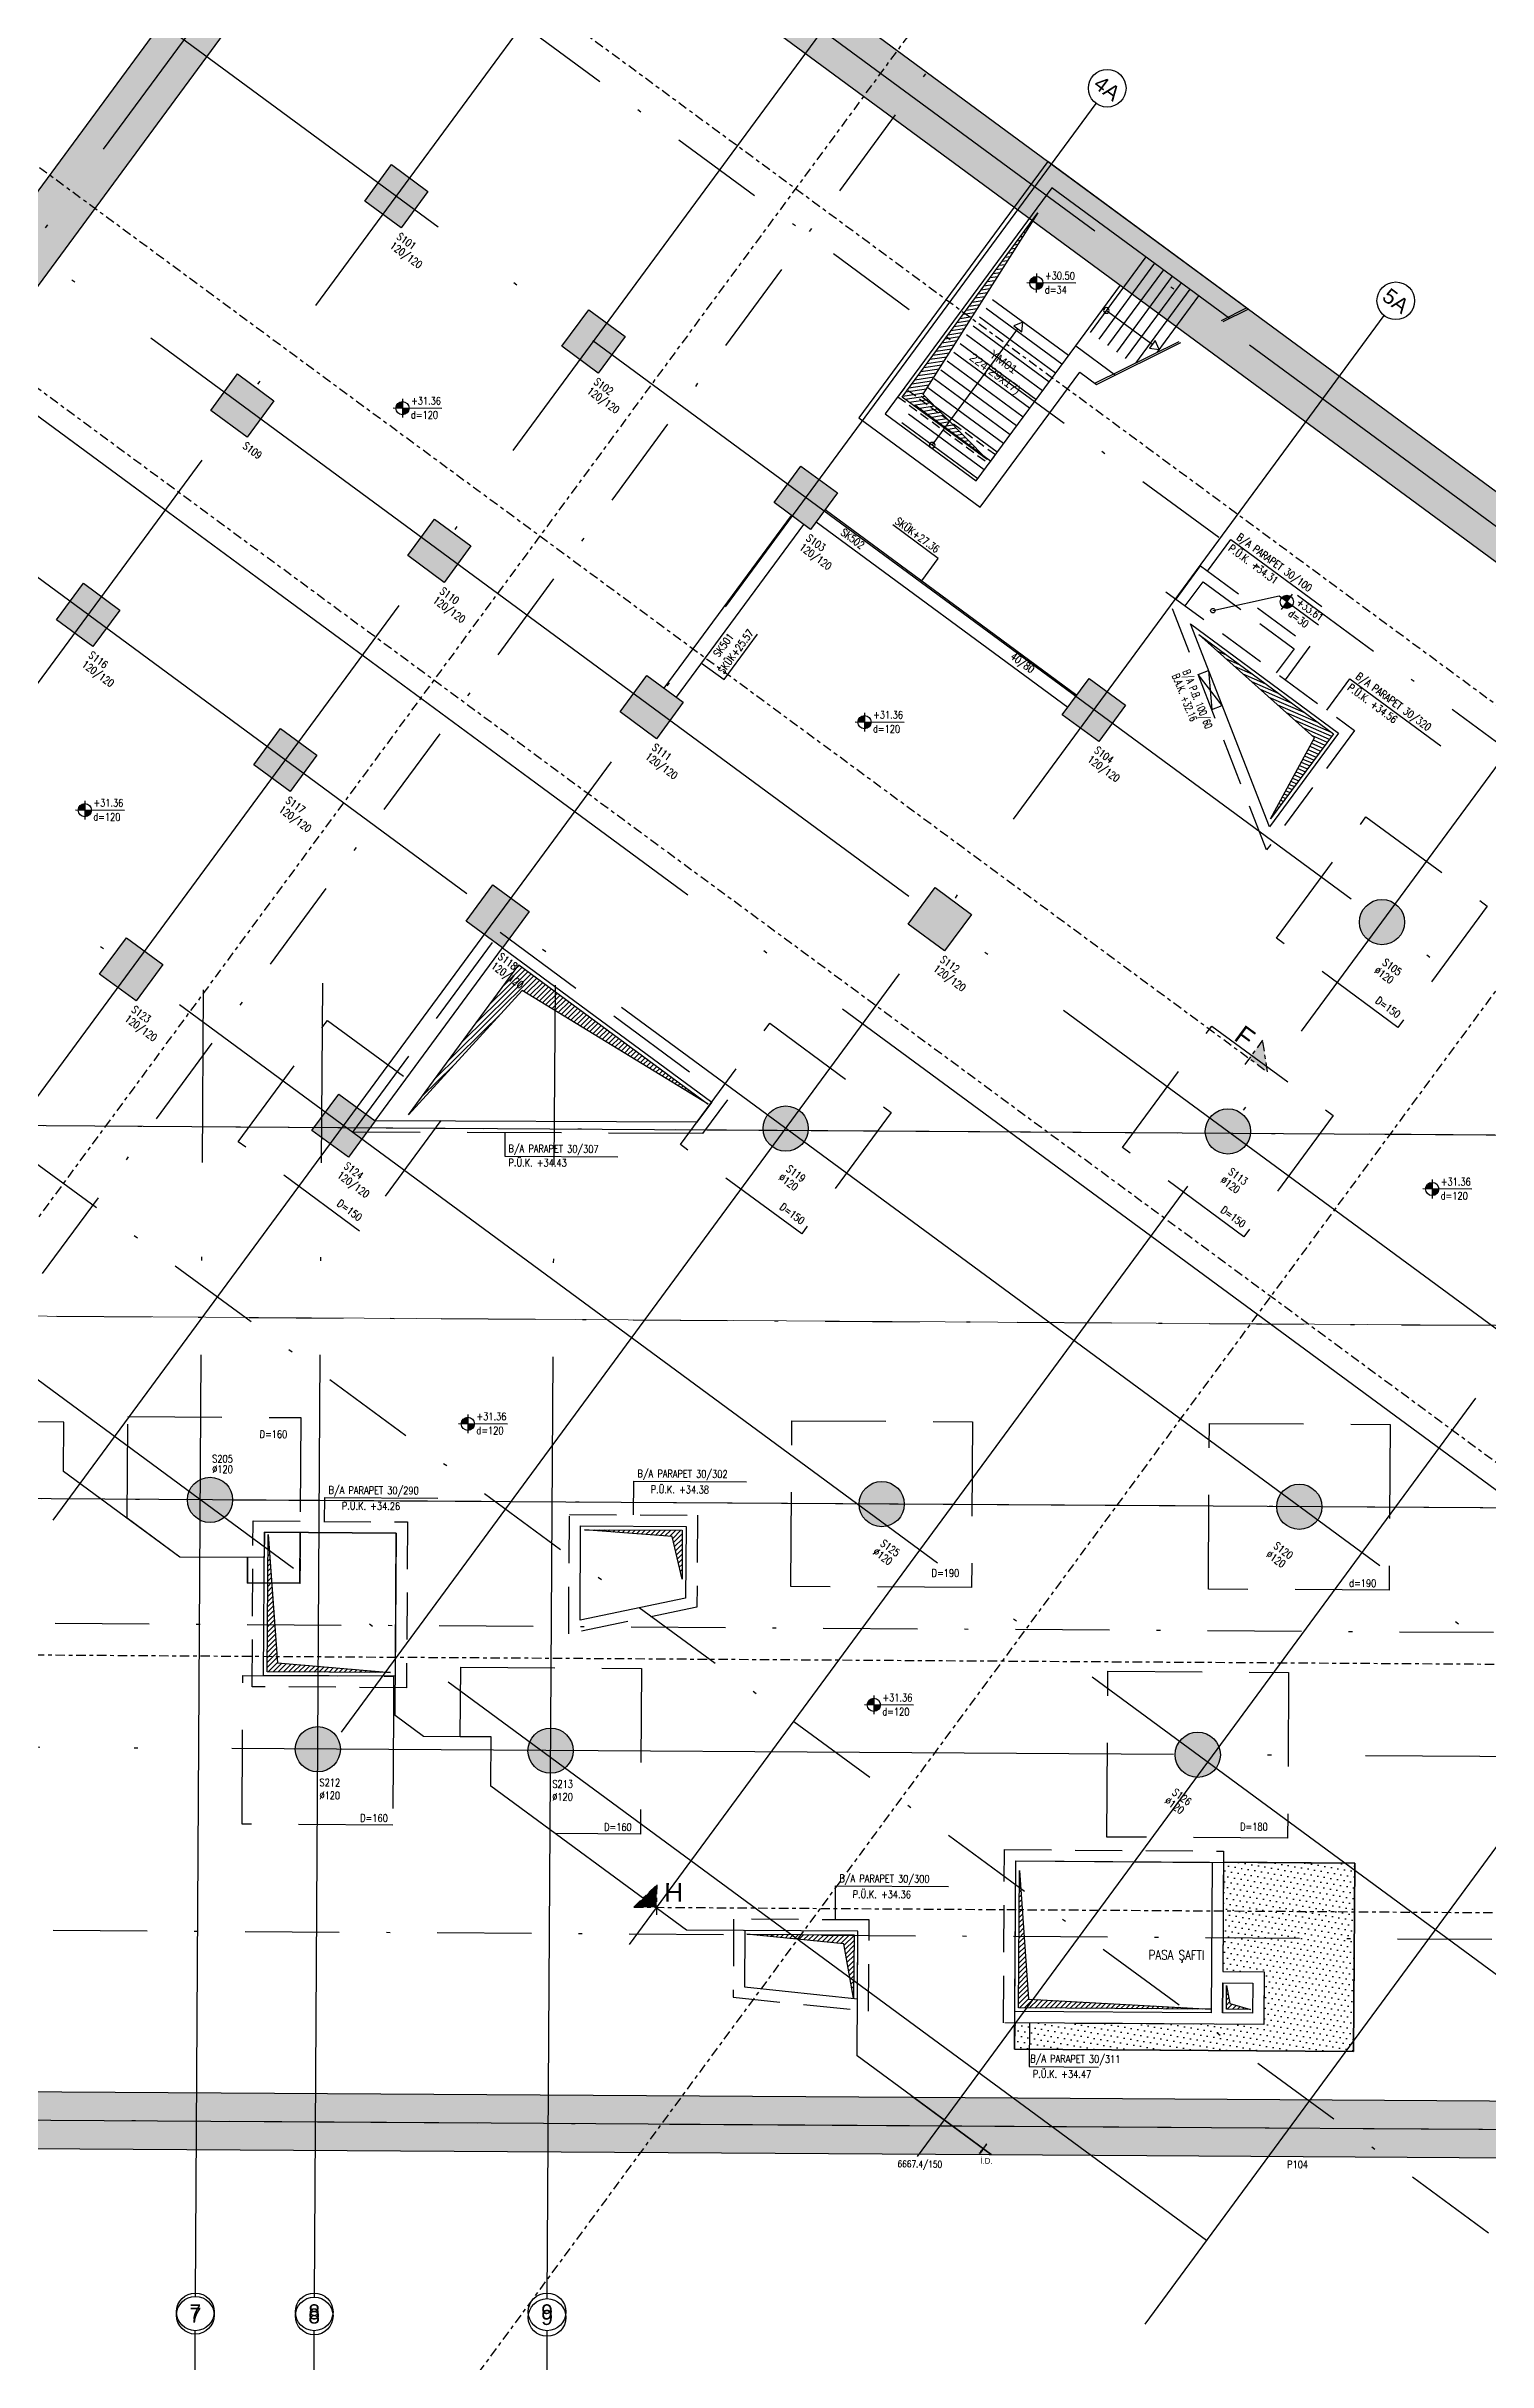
# Model space of a CAD drawing. Header units: millimetres. Extents: x 400392 to 401186, y 4543812 to 4544115.
# Drawn here: x 400706.7 to 400745, y 4544002.4 to 4544063.9 of the extents above; entities that cross this region are included whole.
import ezdxf
from ezdxf.enums import TextEntityAlignment as Align

# ---------------------------------------------------------------- set-up
doc = ezdxf.new("R2010")
doc.units = ezdxf.units.MM
for name, pattern in [('ACAD_ISO05W100', [33, 24, -3, 0, -3, 0, -3]), ('AKS', [3, 2.5, -0.25, 0, -0.25]), ('CENTER', [2, 1.25, -0.25, 0.25, -0.25]), ('CONTINU', [0]), ('DASHDOT2', [0.5, 0.25, -0.125, 0, -0.125]), ('HIDDEN', [0.375, 0.25, -0.125])]:
    doc.linetypes.add(name, pattern=pattern)
doc.layers.add('A-DETL', color=90, linetype='Continuous', lineweight=15)
for name, color, linetype in [('aks prota', 2, 'AKS'), ('boşluk prota', 2, 'Continuous'), ('boşluk taraması prota', 252, 'Continuous'), ('caks prota', 4, 'Continuous'), ('iderzi_PROTA', 3, 'Continuous'), ('kesit tarama prota', 252, 'Continuous'), ('kiris prota', 6, 'Continuous'), ('kiriş boyutu prota', 6, 'Continuous'), ('kiriş prota', 6, 'Continuous'), ('kolon prota', 1, 'Continuous'), ('kolon tarama prota', 252, 'Continuous'), ('lkolon prota', 4, 'Continuous'), ('lperde prota', 4, 'Continuous'), ('merdiven prota', 2, 'Continuous'), ('metraj prota', 2, 'Continuous'), ('not prota', 2, 'Continuous'), ('not yazısı prota', 6, 'Continuous'), ('perde prota', 1, 'Continuous'), ('PRT-AL-TUNEL_EKSENI', 14, 'DASHDOT2'), ('PRT-MI-ad_dim', 8, 'Continuous'), ('prt-s-taxis', 7, 'Continuous'), ('skesit prota', 7, 'Continuous'), ('st-s_kolon tarama', 252, 'Continuous'), ('st-s_level (kot)', 6, 'Continuous'), ('st-s_levelmark (kot işareti)', 4, 'Continuous'), ('st_s_su tutucu', 2, 'Continuous'), ('st_s_ölçü', 4, 'Continuous'), ('taks prota', 7, 'Continuous'), ('temel prota', 6, 'Continuous'), ('tkesit prota', 7, 'Continuous'), ('tkolon prota', 6, 'Continuous'), ('tnot prota', 4, 'Continuous'), ('tperde prota', 6, 'Continuous'), ('ölçü prota', 4, 'Continuous')]:
    doc.layers.add(name, color=color, linetype=linetype)
doc.styles.add('AKS', font='romanstw.shx', dxfattribs={"height": 25})
doc.styles.add('Arial', font='Arial.ttf')
doc.styles.add('OLCU', font='romanstw.shx')
doc.styles.add('PRT-MI-a_Arial', font='Arial.ttf', dxfattribs={"height": 30})
doc.styles.add('TAKS', font='Arial Unicode.ttf')
doc.styles.add('text25_PROTA', font='Arial.ttf', dxfattribs={"height": 25})
doc.styles.add('TKIRIS', font='romanstw.shx')
doc.styles.add('tkolon', font='romanstw.shx')
doc.styles.add('TNOT', font='romanstw.shx', dxfattribs={"width": 0.8, "height": 250})

# ---------------------------------------------------------------- blocks, each defined once
blk = doc.blocks.new('B-B Kesiti')
at = {"layer": 'aks prota', "ltscale": 10}
for p, q in [((400710.671, 4543955.395), (400710.671, 4544003.223)), ((400713.831, 4543955.395), (400713.831, 4544003.223)), ((400720.01, 4543955.395), (400720.01, 4544003.223))]:
    blk.add_line(p, q, dxfattribs=at)
at = {"layer": 'caks prota', "ltscale": 0.05}
for centre in [(400710.672, 4544003.723), (400713.828, 4544003.723), (400720.01, 4544003.723)]:
    blk.add_circle(centre, 0.5, dxfattribs=at)
at = {"layer": 'taks prota', "style": 'TAKS'}
for s, p in [('7', (400710.672, 4544003.723)), ('8', (400713.828, 4544003.723)), ('9', (400720.01, 4544003.723))]:
    blk.add_text(s, height=0.4, dxfattribs=at).set_placement(p, align=Align.MIDDLE_CENTER)
blk = doc.blocks.new('Stair_Anotation')
at = {"color": 0, "style": 'PRT-MI-a_Arial'}
blk.add_attdef('M.ADI', text='', height=0.2, dxfattribs=at).set_placement((0, 0), align=Align.BOTTOM_CENTER)
blk.add_attdef('BAS.SAYI-(EN-RIHT)', text='', height=0.2, dxfattribs=at).set_placement((0, -0.08), align=Align.TOP_CENTER)
blk = doc.blocks.new('PLAN_KOT')
at = {"layer": 'st-s_levelmark (kot işareti)'}
h = blk.add_hatch(color=256, dxfattribs=at)
h.paths.add_polyline_path([(0, 17.5, 0.414214), (-17.5, 0), (0, 0)])
h.paths.add_polyline_path([(17.5, 0), (0, 0), (0, -17.5, 0.414214)])
for p, q in [((105, 0), (-25, 0)), ((0, 25), (0, -25))]:
    blk.add_line(p, q, dxfattribs=at)
blk.add_circle((0, 0), 17.5, dxfattribs=at)
at = {"layer": 'st-s_level (kot)', "color": 6, "style": 'OLCU', "width": 0.8}
for tag, p in [('KOT', (22.7, 9.8)), ('DÖŞEME_KALINLIĞI', (22.7, -27.6))]:
    blk.add_attdef(tag, p, '', height=20, dxfattribs=at)
blk = doc.blocks.new('D')
at = {"layer": 'st_s_su tutucu', "linetype": 'CONTINU', "ltscale": 0.2}
for p, q in [((-39988, 52508), (-39993, 52508)), ((-39993, 52508), (-39993, 52507)), ((-39993, 52507), (-39991, 52506)), ((-39991, 52499), (-39992, 52499)), ((-39992, 52499), (-39992, 52498)), ((-39992, 52498), (-39991, 52498)), ((-39991, 52506), (-39991, 52499)), ((-39991, 52498), (-39991, 52489)), ((-39990, 52506), (-39988, 52507)), ((-39990, 52499), (-39990, 52506)), ((-39989, 52499), (-39990, 52499)), ((-39990, 52489), (-39990, 52498)), ((-39990, 52498), (-39989, 52498)), ((-39989, 52498), (-39989, 52499)), ((-39988, 52507), (-39988, 52508)), ((-39993, 52449), (-39991, 52450)), ((-39993, 52448), (-39993, 52449)), ((-39988, 52448), (-39993, 52448)), ((-39991, 52489), (-39992, 52489)), ((-39992, 52489), (-39992, 52488)), ((-39992, 52488), (-39991, 52488)), ((-39991, 52479), (-39992, 52479)), ((-39992, 52479), (-39992, 52478)), ((-39992, 52478), (-39991, 52478)), ((-39992, 52468), (-39992, 52469)), ((-39992, 52469), (-39991, 52469)), ((-39991, 52468), (-39992, 52468)), ((-39992, 52458), (-39992, 52459)), ((-39992, 52459), (-39991, 52459)), ((-39991, 52458), (-39992, 52458)), ((-39991, 52488), (-39991, 52479)), ((-39991, 52469), (-39991, 52478)), ((-39991, 52459), (-39991, 52468)), ((-39991, 52450), (-39991, 52458)), ((-39989, 52489), (-39990, 52489)), ((-39990, 52479), (-39990, 52488)), ((-39990, 52488), (-39989, 52488)), ((-39989, 52479), (-39990, 52479)), ((-39990, 52478), (-39989, 52478)), ((-39990, 52478), (-39990, 52469)), ((-39990, 52469), (-39989, 52469)), ((-39989, 52468), (-39990, 52468)), ((-39990, 52468), (-39990, 52459)), ((-39990, 52459), (-39989, 52459)), ((-39989, 52458), (-39990, 52458)), ((-39990, 52458), (-39990, 52450)), ((-39990, 52450), (-39988, 52449)), ((-39989, 52488), (-39989, 52489)), ((-39989, 52478), (-39989, 52479)), ((-39989, 52469), (-39989, 52468)), ((-39989, 52459), (-39989, 52458)), ((-39988, 52449), (-39988, 52448))]:
    blk.add_line(p, q, dxfattribs=at)
blk = doc.blocks.new('*U84')
at = {"layer": 'metraj prota', "color": 4}
blk.add_lwpolyline([(-406, 0), (-383.5, 13), (-383.5, -13)], close=True, dxfattribs=at)
blk.add_lwpolyline([(0, 0), (-383.5, 0)], dxfattribs=at)
blk.add_circle((0, 0), 7.5, dxfattribs=at)
blk = doc.blocks.new('*U85')
at = {"layer": 'metraj prota', "color": 4}
blk.add_lwpolyline([(-174, 0), (-151.5, 13), (-151.5, -13)], close=True, dxfattribs=at)
blk.add_lwpolyline([(0, 0), (-151.5, 0)], dxfattribs=at)
blk.add_circle((0, 0), 7.5, dxfattribs=at)

msp = doc.modelspace()

# ---------------------------------------------------------------- hatches: boundary and pattern name
at = {"layer": 'boşluk taraması prota', "ltscale": 2}
h = msp.add_hatch(dxfattribs=at)
h.set_pattern_fill('ANSI31', color=256, scale=0.03, angle=-0.3628818, style=0)
h.set_pattern_definition([(8.6371, (400707.03314, 4544066.49315), (-0.01430425, 0.0941698), [])])
h.paths.add_polyline_path([(400731.69498, 4544052.89335), (400729.43907, 4544054.55429), (400733.03818, 4544059.44262), (400729.99317, 4544054.63083)])
h = msp.add_hatch(dxfattribs=at)
h.set_pattern_fill('ANSI31', color=256, scale=0.03, angle=-0.3628818, style=0)
h.set_pattern_definition([(156.327, (400739.19756, 4544043.14816), (-0.0382443, -0.087235), [])])
h.paths.add_polyline_path([(400737.3144, 4544048.24644), (400740.38424, 4544045.512), (400739.22468, 4544043.35366), (400740.88921, 4544045.61444)])
h = msp.add_hatch(dxfattribs=at)
h.set_pattern_fill('ANSI31', color=256, scale=0.03, angle=-0.3628818, style=0)
h.set_pattern_definition([(44.637118, (400055.24379, 4543607.07705), (-0.066924001, 0.067777139), [])])
h.paths.add_polyline_path([(400719.34945, 4544038.79754), (400716.37356, 4544035.55469), (400719.2646, 4544039.48132), (400724.28979, 4544035.78023)])
h = msp.add_hatch(dxfattribs=at)
h.set_pattern_fill('ANSI31', color=256, scale=0.03, angle=179.6371182, style=0)
h.set_pattern_definition([(224.637118, (402998.5918, 4544424.1464), (0.0669240007, -0.0677771394), [])])
h.paths.add_polyline_path([(400723.59419, 4544023.17158), (400723.33527, 4544024.30686), (400721.00243, 4544024.48146), (400723.60242, 4544024.47156)])
h = msp.add_hatch(dxfattribs=at)
h.set_pattern_fill('ANSI31', color=256, scale=0.03, angle=-0.3628818, style=0)
h.set_pattern_definition([(44.637118, (400007.76649, 4543613.88392), (-0.066924001, 0.067777139), [])])
h.paths.add_polyline_path([(400712.60476, 4544024.3633), (400712.84925, 4544020.95179), (400715.8523, 4544020.69541), (400712.58166, 4544020.71612)])
h = msp.add_hatch(dxfattribs=at)
h.set_pattern_fill('ANSI31', color=256, scale=0.03, angle=-0.3628818, style=0)
h.set_pattern_definition([(44.637118, (400027.71599, 4543604.95944), (-0.066924001, 0.067777139), [])])
h.paths.add_polyline_path([(400732.55425, 4544015.43882), (400732.79875, 4544012.02731), (400737.64878, 4544011.75923), (400732.53116, 4544011.79165)])
h = msp.add_hatch(dxfattribs=at)
h.set_pattern_fill('ANSI31', color=256, scale=0.03, angle=-0.3628818, style=0)
h.set_pattern_definition([(44.637118, (400022.55663, 4543606.12773), (-0.066924001, 0.067777139), [])])
h.paths.add_polyline_path([(400728.15178, 4544012.04674), (400727.89484, 4544013.49293), (400725.32759, 4544013.7451), (400728.16243, 4544013.7286)])
h = msp.add_hatch(dxfattribs=at)
h.set_pattern_fill('ANSI31', color=256, scale=0.03, angle=-0.3628818, style=0)
h.set_pattern_definition([(44.637118, (400033.23361, 4543604.9245), (-0.066924001, 0.067777139), [])])
h.paths.add_polyline_path([(400738.05276, 4544012.38578), (400738.14437, 4544011.90555), (400738.68676, 4544011.75266), (400738.04877, 4544011.7567)])
at = {"layer": 'kesit tarama prota'}
h = msp.add_hatch(color=256, dxfattribs=at)
h.dxf.hatch_style = 1
h.paths.add_polyline_path([(400739.01182, 4544037.48226), (400739.13925, 4544036.64335), (400738.65608, 4544036.99909)])
h = msp.add_hatch(color=256, dxfattribs=at)
h.dxf.hatch_style = 1
h.paths.add_polyline_path([(400722.92207, 4544015.06189), (400722.31828, 4544014.4657), (400722.91827, 4544014.4619)])
at = {"layer": 'kolon tarama prota'}
h = msp.add_hatch(color=256, dxfattribs=at)
h.dxf.hatch_style = 1
h.paths.add_polyline_path([(400716.28991, 4544073.3376), (400705.79563, 4544059.08418), (400705.47352, 4544059.32134), (400704.9992, 4544058.67712), (400705.32131, 4544058.43996), (400701.9418, 4544053.84987), (400701.61969, 4544054.08703), (400701.14537, 4544053.44281), (400701.46748, 4544053.20565), (400690.97319, 4544038.95223), (400692.18111, 4544038.06288), (400716.60848, 4544071.24034), (400767.08916, 4544034.07322), (400769.64107, 4544034.05706)])
h = msp.add_hatch(color=256, dxfattribs=at)
h.dxf.hatch_style = 1
h.paths.add_polyline_path([(400715.88152, 4544060.72349), (400716.84785, 4544060.01201), (400716.13637, 4544059.04568), (400715.17004, 4544059.75716)])
h = msp.add_hatch(color=256, dxfattribs=at)
h.dxf.hatch_style = 1
h.paths.add_polyline_path([(400721.11582, 4544056.86966), (400722.08216, 4544056.15818), (400721.37068, 4544055.19185), (400720.40435, 4544055.90332)])
h = msp.add_hatch(color=256, dxfattribs=at)
h.dxf.hatch_style = 1
h.paths.add_polyline_path([(400711.79052, 4544055.16707), (400712.75686, 4544054.4556), (400712.04538, 4544053.48926), (400711.07905, 4544054.20074)])
h = msp.add_hatch(color=256, dxfattribs=at)
h.dxf.hatch_style = 1
h.paths.add_polyline_path([(400726.75277, 4544052.71938), (400727.7191, 4544052.0079), (400727.00763, 4544051.04157), (400726.04129, 4544051.75304)])
h = msp.add_hatch(color=256, dxfattribs=at)
h.dxf.hatch_style = 1
h.paths.add_polyline_path([(400717.02483, 4544051.31324), (400717.99116, 4544050.60176), (400717.27969, 4544049.63543), (400716.31335, 4544050.34691)])
h = msp.add_hatch(color=256, dxfattribs=at)
h.dxf.hatch_style = 1
h.paths.add_polyline_path([(400707.69953, 4544049.61065), (400708.66587, 4544048.89918), (400707.95439, 4544047.93284), (400706.98806, 4544048.64432)])
h = msp.add_hatch(color=256, dxfattribs=at)
h.dxf.hatch_style = 1
h.paths.add_polyline_path([(400722.66178, 4544047.16296), (400723.62811, 4544046.45148), (400722.91663, 4544045.48515), (400721.9503, 4544046.19662)])
h = msp.add_hatch(color=256, dxfattribs=at)
h.dxf.hatch_style = 1
h.paths.add_polyline_path([(400734.40291, 4544047.08685), (400735.36924, 4544046.37538), (400734.65777, 4544045.40904), (400733.69143, 4544046.12052)])
h = msp.add_hatch(color=256, dxfattribs=at)
h.dxf.hatch_style = 1
h.paths.add_polyline_path([(400712.93384, 4544045.75682), (400713.90017, 4544045.04534), (400713.1887, 4544044.07901), (400712.22236, 4544044.79049)])
h = msp.add_hatch(color=256, dxfattribs=at)
h.dxf.hatch_style = 1
h.paths.add_polyline_path([(400718.57079, 4544041.60654), (400719.53712, 4544040.89506), (400718.82564, 4544039.92873), (400717.85931, 4544040.64021)])
h = msp.add_hatch(color=256, dxfattribs=at)
h.dxf.hatch_style = 1
h.paths.add_polyline_path([(400730.31192, 4544041.53043), (400731.27825, 4544040.81896), (400730.56678, 4544039.85262), (400729.60044, 4544040.5641)])
h = msp.add_hatch(color=256, dxfattribs=at)
h.dxf.hatch_style = 1
edge = h.paths.add_edge_path()
edge.add_arc((400742.18048, 4544040.61542), 0.6, 359.6371182, 719.6371182)
h = msp.add_hatch(color=256, dxfattribs=at)
h.dxf.hatch_style = 1
h.paths.add_polyline_path([(400708.84285, 4544040.2004), (400709.80918, 4544039.48893), (400709.09771, 4544038.52259), (400708.13137, 4544039.23407)])
h = msp.add_hatch(color=256, dxfattribs=at)
h.dxf.hatch_style = 1
h.paths.add_polyline_path([(400731.80435, 4544007.89617), (400666.40778, 4544008.31037), (400666.58448, 4544036.20981), (400688.85022, 4544036.06878), (400690.97319, 4544038.95223), (400692.18111, 4544038.06288), (400689.60499, 4544034.56397), (400667.77496, 4544034.70224), (400667.61726, 4544009.80274), (400729.75018, 4544009.40921)])
h = msp.add_hatch(color=256, dxfattribs=at)
h.dxf.hatch_style = 1
h.paths.add_polyline_path([(400714.47979, 4544036.05012), (400715.44613, 4544035.33864), (400714.73465, 4544034.37231), (400713.76832, 4544035.08379)])
h = msp.add_hatch(color=256, dxfattribs=at)
h.dxf.hatch_style = 1
edge = h.paths.add_edge_path()
edge.add_arc((400726.34836, 4544035.13511), 0.6, 359.6371182, 719.6371182)
h = msp.add_hatch(color=256, dxfattribs=at)
h.dxf.hatch_style = 1
edge = h.paths.add_edge_path()
edge.add_arc((400738.08899, 4544035.05937), 0.6, 359.6371182, 719.6371182)
h = msp.add_hatch(color=256, dxfattribs=at)
h.dxf.hatch_style = 1
edge = h.paths.add_edge_path()
edge.add_arc((400711.06237, 4544025.27789), 0.6, 359.6371182, 719.6371182)
h = msp.add_hatch(color=256, dxfattribs=at)
h.dxf.hatch_style = 1
edge = h.paths.add_edge_path()
edge.add_arc((400728.89656, 4544025.16494), 0.6, 359.6371182, 719.6371182)
h = msp.add_hatch(color=256, dxfattribs=at)
h.dxf.hatch_style = 1
edge = h.paths.add_edge_path()
edge.add_arc((400739.98532, 4544025.0947), 0.6, 359.6371182, 719.6371182)
h = msp.add_hatch(color=256, dxfattribs=at)
h.dxf.hatch_style = 1
edge = h.paths.add_edge_path()
edge.add_arc((400713.92428, 4544018.65963), 0.6, 359.6371182, 719.6371182)
h = msp.add_hatch(color=256, dxfattribs=at)
h.dxf.hatch_style = 1
edge = h.paths.add_edge_path()
edge.add_arc((400720.10391, 4544018.62049), 0.6, 359.6371182, 719.6371182)
h = msp.add_hatch(color=256, dxfattribs=at)
h.dxf.hatch_style = 1
edge = h.paths.add_edge_path()
edge.add_arc((400737.28871, 4544018.51165), 0.6, 359.6371182, 719.6371182)
h = msp.add_hatch(color=256, dxfattribs=at)
h.dxf.hatch_style = 1
h.paths.add_polyline_path([(400779.82827, 4544009.09204), (400731.11046, 4544009.4006), (400729.75018, 4544009.40921), (400731.80435, 4544007.89617), (400733.16549, 4544007.88755), (400778.81879, 4544007.5984), (400778.81689, 4544007.29841), (400779.81687, 4544007.29208)])
at = {"layer": 'st-s_kolon tarama', "ltscale": 0.001}
h = msp.add_hatch(dxfattribs=at)
h.set_pattern_fill('DOTS', color=253, scale=0.1, angle=53.6449507)
h.set_pattern_definition([(53.644951, (398450.89919, 4543612.97128), (-0.080798272, 0.158030353), [0, -0.15875])])
h.paths.add_polyline_path([(400741.45568, 4544015.6352), (400737.97348, 4544015.65726), (400737.95511, 4544012.75731), (400739.05226, 4544012.75037), (400739.04339, 4544011.3504), (400732.42862, 4544011.39229), (400732.42419, 4544010.6923), (400741.42401, 4544010.6353)])

# ---------------------------------------------------------------- linework, layer by layer
at = {"layer": 'A-DETL', "color": 1, "lineweight": 5}
msp.add_lwpolyline([(400664.66907, 4544030.42182), (400823.11513, 4544029.41829)], dxfattribs=at)
at = {"layer": 'aks prota', "ltscale": 10}
for p, q in [((400690.39136, 4544036.897), (400718.07966, 4544074.50348)), ((400690.39136, 4544036.897), (400718.07966, 4544074.50348)), ((400690.39136, 4544036.897), (400718.07966, 4544074.50348)), ((400807.27371, 4544005.41814), (400713.11034, 4544074.74725)), ((400807.27371, 4544005.41814), (400713.11034, 4544074.74725)), ((400696.0283, 4544032.74672), (400723.71661, 4544070.3532)), ((400696.0283, 4544032.74672), (400723.71661, 4544070.3532)), ((400696.0283, 4544032.74672), (400723.71661, 4544070.3532)), ((400701.26261, 4544028.89288), (400728.95092, 4544066.49937)), ((400701.26261, 4544028.89288), (400728.95092, 4544066.49937)), ((400701.26261, 4544028.89288), (400728.95092, 4544066.49937)), ((400789.83571, 4544005.52859), (400707.03314, 4544066.49315)), ((400789.83571, 4544005.52859), (400707.03314, 4544066.49315)), ((400789.83571, 4544005.52859), (400707.03314, 4544066.49315)), ((400706.89956, 4544024.7426), (400734.58786, 4544062.34909)), ((400706.89956, 4544024.7426), (400734.58786, 4544062.34909)), ((400706.89956, 4544024.7426), (400734.58786, 4544062.34909)), ((400778.09697, 4544005.60293), (400702.94215, 4544060.93673)), ((400778.09697, 4544005.60293), (400702.94215, 4544060.93673)), ((400772.22759, 4544005.64011), (400700.89665, 4544058.15852)), ((400772.22759, 4544005.64011), (400700.89665, 4544058.15852)), ((400772.22759, 4544005.64011), (400700.89665, 4544058.15852)), ((400714.5497, 4544019.11008), (400742.23801, 4544056.71656)), ((400714.5497, 4544019.11008), (400742.23801, 4544056.71656)), ((400714.5497, 4544019.11008), (400742.23801, 4544056.71656)), ((400766.35822, 4544005.67728), (400698.85116, 4544055.38031)), ((400766.35822, 4544005.67728), (400698.85116, 4544055.38031)), ((400722.19934, 4544013.47792), (400749.88765, 4544051.08441)), ((400722.19934, 4544013.47792), (400749.88765, 4544051.08441)), ((400754.61948, 4544005.75163), (400694.76017, 4544049.82389)), ((400754.61948, 4544005.75163), (400694.76017, 4544049.82389)), ((400754.61948, 4544005.75163), (400694.76017, 4544049.82389)), ((400729.84998, 4544007.84503), (400757.53829, 4544045.45151)), ((400729.84998, 4544007.84503), (400757.53829, 4544045.45151)), ((400729.84998, 4544007.84503), (400757.53829, 4544045.45151)), ((400737.52004, 4544005.61281), (400688.68297, 4544041.56979)), ((400737.52004, 4544005.61281), (400688.68297, 4544041.56979)), ((400737.52004, 4544005.61281), (400688.68297, 4544041.56979)), ((400735.88957, 4544003.3983), (400763.57787, 4544041.00478)), ((400735.88957, 4544003.3983), (400763.57787, 4544041.00478)), ((400735.88957, 4544003.3983), (400763.57787, 4544041.00478)), ((400710.67221, 4544004.13307), (400710.89188, 4544038.81692)), ((400710.67221, 4544004.13307), (400710.89188, 4544038.81692)), ((400713.83223, 4544004.12564), (400714.05306, 4544038.99303)), ((400713.83223, 4544004.12564), (400714.05306, 4544038.99303)), ((400720.01178, 4544004.07392), (400720.23261, 4544038.9413)), ((400720.01178, 4544004.07392), (400720.23261, 4544038.9413)), ((400827.04675, 4544034.44349), (400661.13085, 4544035.49433)), ((400827.04675, 4544034.44349), (400661.13085, 4544035.49433)), ((400808.62508, 4544034.56017), (400685.21487, 4544035.34179)), ((400826.98405, 4544024.54369), (400661.06815, 4544025.59453)), ((400826.98405, 4544024.54369), (400661.06815, 4544025.59453)), ((400808.56238, 4544024.66037), (400685.15217, 4544025.44199)), ((400826.94224, 4544017.94382), (400661.02635, 4544018.99466)), ((400826.94224, 4544017.94382), (400661.02635, 4544018.99466)), ((400826.87954, 4544008.04402), (400660.96365, 4544009.09486)), ((400826.87954, 4544008.04402), (400660.96365, 4544009.09486)), ((400808.45787, 4544008.1607), (400685.04767, 4544008.94232))]:
    msp.add_line(p, q, dxfattribs=at)
at = {"layer": 'boşluk prota', "ltscale": 0.05}
for points in [[(400731.69498, 4544052.89335), (400729.43907, 4544054.55429), (400733.03818, 4544059.44262), (400729.99317, 4544054.63083)], [(400737.3144, 4544048.24644), (400740.88921, 4544045.61444), (400739.22468, 4544043.35366), (400740.38424, 4544045.512)], [(400719.34945, 4544038.79754), (400716.33315, 4544035.4998), (400719.2646, 4544039.48132), (400724.28979, 4544035.78023)], [(400723.59419, 4544023.17158), (400723.33527, 4544024.30686), (400721.00243, 4544024.48146), (400723.60242, 4544024.47156)], [(400712.60476, 4544024.3633), (400712.84925, 4544020.95179), (400715.8523, 4544020.69541), (400712.58166, 4544020.71612)], [(400732.55425, 4544015.43882), (400732.79875, 4544012.02731), (400737.64878, 4544011.75923), (400732.53116, 4544011.79165)], [(400728.15178, 4544012.04674), (400727.89484, 4544013.49293), (400725.31173, 4544013.74665), (400728.16243, 4544013.7286)], [(400738.05276, 4544012.38578), (400738.14437, 4544011.90555), (400738.68676, 4544011.75266), (400738.04877, 4544011.7567)]]:
    msp.add_lwpolyline(points, close=True, dxfattribs=at)
at = {"layer": 'caks prota', "ltscale": 0.05}
for centre in [(400734.88431, 4544062.75173), (400734.88431, 4544062.75173), (400734.88431, 4544062.75173), (400742.54755, 4544057.10956), (400742.54755, 4544057.10956), (400742.54755, 4544057.10956), (400710.67204, 4544003.63307), (400710.67204, 4544003.63307), (400713.8283, 4544003.61308), (400713.8283, 4544003.61308), (400720.0106, 4544003.57392), (400720.0106, 4544003.57392)]:
    msp.add_circle(centre, 0.5, dxfattribs=at)
at = {"layer": 'iderzi_PROTA'}
msp.add_lwpolyline([(400734.04874, 4544055.91609), (400735.23453, 4544057.52665)], dxfattribs=at)
at = {"layer": 'iderzi_PROTA', "linetype": 'ACAD_ISO05W100', "lineweight": 30, "ltscale": 2}
for points in [[(400715.97435, 4544019.55186), (400716.00502, 4544024.39452), (400712.50509, 4544024.41668), (400712.50083, 4544023.74406), (400710.26121, 4544023.75824), (400707.17296, 4544026.03201), (400707.18123, 4544027.33754), (400705.38433, 4544027.34892), (400700.10578, 4544031.23533), (400700.11405, 4544032.54085), (400698.31715, 4544032.55223), (400694.92868, 4544035.04703), (400695.40326, 4544035.69166), (400690.97373, 4544038.95296)], [(400728.26306, 4544013.82796), (400723.71195, 4544013.85679), (400718.52029, 4544017.67885), (400718.52855, 4544018.98372), (400716.73237, 4544018.9951), (400715.97436, 4544019.55314), (400716.00502, 4544024.39452), (400712.50509, 4544024.41668), (400712.50083, 4544023.74406), (400710.26145, 4544023.75824)], [(400731.80435, 4544007.89617), (400728.24211, 4544010.52001), (400728.26306, 4544013.82796)]]:
    msp.add_lwpolyline(points, dxfattribs=at)
at = {"layer": 'kiris prota', "linetype": 'HIDDEN', "ltscale": 5}
for points in [[(400736.71335, 4544049.18528), (400737.36554, 4544050.07109), (400740.26454, 4544047.93666), (400739.61255, 4544047.05112)], [(400736.95493, 4544049.00741), (400737.42925, 4544049.65163), (400739.84509, 4544047.87294), (400739.37096, 4544047.22899)], [(400739.04339, 4544011.3504), (400732.12863, 4544011.39419), (400732.15777, 4544015.99435), (400737.97535, 4544015.95256), (400737.95511, 4544012.75731), (400739.05226, 4544012.75037), (400739.04339, 4544011.3504)]]:
    msp.add_lwpolyline(points, dxfattribs=at)
for points in [[(400736.43959, 4544049.38725), (400741.44848, 4544045.69939), (400739.1162, 4544042.53167)], [(400712.207, 4544024.71858), (400716.30692, 4544024.69261), (400716.27905, 4544020.2927), (400712.17913, 4544020.31867)], [(400720.60501, 4544024.89055), (400724.00495, 4544024.86901), (400723.98948, 4544022.42654), (400720.58493, 4544021.71951)], [(400724.95191, 4544012.07665), (400728.54962, 4544011.70392), (400728.56496, 4544014.12606), (400724.96503, 4544014.14886)]]:
    msp.add_lwpolyline(points, close=True, dxfattribs=at)
at = {"layer": 'kiris prota'}
for points in [[(400715.44613, 4544035.33864), (400718.82564, 4544039.92873), (400724.38204, 4544035.83771), (400723.99105, 4544035.30667), (400715.44613, 4544035.33864)], [(400739.04339, 4544011.3504), (400732.42862, 4544011.39229), (400732.42419, 4544010.6923), (400741.42401, 4544010.6353), (400741.45568, 4544015.6352), (400737.97348, 4544015.65726), (400737.95511, 4544012.75731), (400739.05226, 4544012.75037), (400739.04339, 4544011.3504)], [(400732.45586, 4544015.6922), (400737.67345, 4544015.65472), (400737.64815, 4544011.65924), (400732.43052, 4544011.69228), (400732.45586, 4544015.6922)], [(400737.95321, 4544012.45732), (400738.75036, 4544012.45227), (400738.7453, 4544011.65229), (400737.94814, 4544011.65734), (400737.95321, 4544012.45732)]]:
    msp.add_lwpolyline(points, dxfattribs=at)
msp.add_lwpolyline([(400732.45586, 4544015.6922), (400741.45568, 4544015.6352), (400741.42401, 4544010.6353), (400732.42419, 4544010.6923)], close=True, dxfattribs=at)
at = {"layer": 'kiriş prota'}
for points in [[(400738.63083, 4544056.88878), (400733.30544, 4544060.80968), (400728.29049, 4544053.99834), (400731.51163, 4544051.62672), (400734.15493, 4544055.217), (400734.60308, 4544054.88704)], [(400738.12736, 4544056.63856), (400733.41163, 4544060.11059), (400728.98958, 4544054.10453), (400731.40544, 4544052.32581), (400734.04874, 4544055.91609), (400735.10655, 4544055.13726)], [(400727.39301, 4544051.565), (400734.07682, 4544046.64395)], [(400723.12484, 4544046.82202), (400726.50435, 4544051.41211)], [(400723.44695, 4544046.58486), (400726.82646, 4544051.17495)], [(400727.15585, 4544051.24289), (400733.83966, 4544046.32184)], [(400737.0957, 4544048.53164), (400741.02902, 4544045.63567), (400739.19756, 4544043.14816), (400737.0957, 4544048.53164)]]:
    msp.add_lwpolyline(points, dxfattribs=at)
at = {"layer": 'kolon prota', "color": 1}
for points in [[(400715.88152, 4544060.72349), (400716.84785, 4544060.01201), (400716.13637, 4544059.04568), (400715.17004, 4544059.75716)], [(400721.11582, 4544056.86966), (400722.08216, 4544056.15818), (400721.37068, 4544055.19185), (400720.40435, 4544055.90332)], [(400711.79052, 4544055.16707), (400712.75686, 4544054.4556), (400712.04538, 4544053.48926), (400711.07905, 4544054.20074)], [(400726.75277, 4544052.71938), (400727.7191, 4544052.0079), (400727.00763, 4544051.04157), (400726.04129, 4544051.75304)], [(400717.02483, 4544051.31324), (400717.99116, 4544050.60176), (400717.27969, 4544049.63543), (400716.31335, 4544050.34691)], [(400707.69953, 4544049.61065), (400708.66587, 4544048.89918), (400707.95439, 4544047.93284), (400706.98806, 4544048.64432)], [(400722.66178, 4544047.16296), (400723.62811, 4544046.45148), (400722.91663, 4544045.48515), (400721.9503, 4544046.19662)], [(400734.40291, 4544047.08685), (400735.36924, 4544046.37538), (400734.65777, 4544045.40904), (400733.69143, 4544046.12052)], [(400712.93384, 4544045.75682), (400713.90017, 4544045.04534), (400713.1887, 4544044.07901), (400712.22236, 4544044.79049)], [(400718.57079, 4544041.60654), (400719.53712, 4544040.89506), (400718.82564, 4544039.92873), (400717.85931, 4544040.64021)], [(400730.31192, 4544041.53043), (400731.27825, 4544040.81896), (400730.56678, 4544039.85262), (400729.60044, 4544040.5641)], [(400708.84285, 4544040.2004), (400709.80918, 4544039.48893), (400709.09771, 4544038.52259), (400708.13137, 4544039.23407)], [(400714.47979, 4544036.05012), (400715.44613, 4544035.33864), (400714.73465, 4544034.37231), (400713.76832, 4544035.08379)]]:
    msp.add_lwpolyline(points, close=True, dxfattribs=at)
for centre in [(400742.18048, 4544040.61542), (400726.34836, 4544035.13511), (400738.08899, 4544035.05937), (400711.06237, 4544025.27789), (400728.89656, 4544025.16494), (400739.98532, 4544025.0947), (400713.92428, 4544018.65963), (400720.10391, 4544018.62049), (400737.28871, 4544018.51165)]:
    msp.add_circle(centre, 0.6, dxfattribs=at)
at = {"layer": 'merdiven prota', "linetype": 'HIDDEN', "ltscale": 10}
for p, q in [((400735.91081, 4544058.27666), (400734.13212, 4544055.86082)), ((400736.14435, 4544058.10472), (400734.36565, 4544055.68888)), ((400736.37788, 4544057.93278), (400734.59918, 4544055.51694)), ((400736.61141, 4544057.76083), (400734.83272, 4544055.345)), ((400733.68121, 4544055.42276), (400731.26425, 4544057.20228)), ((400733.85315, 4544055.65629), (400731.43619, 4544057.43581)), ((400736.84494, 4544057.58889), (400735.06625, 4544055.17306)), ((400737.07847, 4544057.41695), (400735.63419, 4544055.45532)), ((400737.312, 4544057.24501), (400736.20213, 4544055.73758)), ((400733.1654, 4544054.72216), (400730.74845, 4544056.50168)), ((400733.33734, 4544054.95569), (400730.92038, 4544056.73521)), ((400733.50928, 4544055.18922), (400731.09232, 4544056.96875)), ((400732.6496, 4544054.02155), (400730.23264, 4544055.80108)), ((400732.82153, 4544054.25509), (400730.40457, 4544056.03461)), ((400732.99347, 4544054.48862), (400730.57651, 4544056.26814)), ((400732.30572, 4544053.55449), (400729.88877, 4544055.33401)), ((400732.47766, 4544053.78802), (400730.0607, 4544055.56754)), ((400731.78992, 4544052.85389), (400729.37296, 4544054.63341)), ((400731.96185, 4544053.08742), (400729.54489, 4544054.86694)), ((400732.13379, 4544053.32095), (400729.71683, 4544055.10047)), ((400731.44596, 4544052.38693), (400729.02911, 4544054.16637)), ((400731.6179, 4544052.62047), (400729.20105, 4544054.39991))]:
    msp.add_line(p, q, dxfattribs=at)
for points in [[(400734.55781, 4544054.92037), (400738.58556, 4544056.92212)], [(400734.60308, 4544054.88704), (400738.63083, 4544056.88878)], [(400737.29774, 4544047.18927), (400737.5772, 4544047.29838), (400737.66143, 4544046.25775), (400737.94089, 4544046.36686), (400737.29774, 4544047.18927)]]:
    msp.add_lwpolyline(points, dxfattribs=at)
at = {"layer": 'merdiven prota', "lineweight": 35}
msp.add_lwpolyline([(400713.45615, 4544024.41066), (400713.44761, 4544023.06274), (400712.05431, 4544023.07156), (400712.05859, 4544023.74686)], dxfattribs=at)
at = {"layer": 'not prota', "ltscale": 0.1}
for points in [[(400729.95946, 4544049.67541), (400730.39828, 4544050.27143), (400729.19036, 4544051.16077)], [(400737.54894, 4544049.93605), (400738.16353, 4544050.77079), (400740.57936, 4544048.9921)], [(400724.11432, 4544047.4913), (400724.71034, 4544047.05248), (400725.59968, 4544048.26039)], [(400740.71197, 4544046.24165), (400741.32655, 4544047.07639), (400743.74239, 4544045.2977)], [(400718.89037, 4544035.03897), (400718.88636, 4544034.40562), (400721.8863, 4544034.38662)], [(400722.30498, 4544024.87978), (400722.31067, 4544025.77804), (400725.31061, 4544025.75904)], [(400714.10522, 4544024.70655), (400714.10923, 4544025.3399), (400717.10917, 4544025.3209)], [(400727.66708, 4544014.13174), (400727.67277, 4544015.03001), (400730.67271, 4544015.01101)], [(400732.81908, 4544011.38982), (400732.81175, 4544010.23255), (400734.65695, 4544010.22086)]]:
    msp.add_lwpolyline(points, dxfattribs=at)
at = {"layer": 'not yazısı prota'}
for points in [[(400720.90311, 4544024.58865), (400723.70305, 4544024.57092), (400723.69102, 4544022.67096), (400720.88727, 4544022.0887), (400720.90311, 4544024.58865)], [(400712.50509, 4544024.41668), (400716.00502, 4544024.39452), (400715.98095, 4544020.59459), (400712.48103, 4544020.61676), (400712.50509, 4544024.41668)]]:
    msp.add_lwpolyline(points, dxfattribs=at)
msp.add_lwpolyline([(400725.25362, 4544012.34699), (400728.25172, 4544012.03638), (400728.26306, 4544013.82796), (400725.26312, 4544013.84696)], close=True, dxfattribs=at)
at = {"layer": 'perde prota'}
msp.add_lwpolyline([(400701.46748, 4544053.20565), (400690.97319, 4544038.95223), (400692.18111, 4544038.06288), (400716.60848, 4544071.24034), (400767.08916, 4544034.07322), (400769.64107, 4544034.05706), (400716.28991, 4544073.3376), (400705.79563, 4544059.08418), (400705.47352, 4544059.32134), (400704.9992, 4544058.67712), (400705.32131, 4544058.43996), (400701.9418, 4544053.84987), (400701.61969, 4544054.08703), (400701.14537, 4544053.44281)], close=True, dxfattribs=at)
for points in [[(400731.11046, 4544009.4006), (400667.61726, 4544009.80274), (400667.77496, 4544034.70224), (400689.60499, 4544034.56397), (400692.18111, 4544038.06288), (400690.97319, 4544038.95223), (400688.85022, 4544036.06878), (400666.58448, 4544036.20981), (400666.40778, 4544008.31037), (400733.16549, 4544007.88755)], [(400729.75018, 4544009.40921), (400731.80435, 4544007.89617)], [(400733.16549, 4544007.88755), (400778.81879, 4544007.5984), (400778.81689, 4544007.29841), (400779.81687, 4544007.29208), (400779.82827, 4544009.09204), (400731.11046, 4544009.4006)]]:
    msp.add_lwpolyline(points, dxfattribs=at)
at = {"layer": 'PRT-AL-TUNEL_EKSENI', "ltscale": 10}
for p, q in [((400799.44787, 4544005.46771), (400710.38301, 4544071.04297)), ((400703.59274, 4544027.17729), (400731.28105, 4544064.78378)), ((400745.00731, 4544005.81251), (400691.4103, 4544045.27407)), ((400661.09887, 4544030.44443), (400827.01476, 4544029.39359)), ((400661.04725, 4544022.2946), (400826.96314, 4544021.24376)), ((400660.99564, 4544014.14476), (400826.91153, 4544013.09392))]:
    msp.add_line(p, q, dxfattribs=at)
at = {"layer": 'skesit prota', "linetype": 'CENTER', "ltscale": 0.2}
for p, q in [((400739.01182, 4544037.48226), (400738.47821, 4544036.7575)), ((400739.13925, 4544036.64335), (400739.01182, 4544037.48226)), ((400722.31828, 4544014.4657), (400722.92207, 4544015.06189)), ((400722.92207, 4544015.06189), (400722.91637, 4544014.16191))]:
    msp.add_line(p, q, dxfattribs=at)
for points in [[(400709.3343, 4544072.80801), (400804.91919, 4544002.43229)], [(400733.19265, 4544069.02773), (400704.01321, 4544029.39597), (400657.01341, 4544029.69365)], [(400702.54483, 4544063.5865), (400739.13925, 4544036.64335)], [(400699.73078, 4544059.76443), (400747.82718, 4544024.35278)], [(400699.73078, 4544059.76443), (400747.82718, 4544024.35278)], [(400756.16018, 4544053.68254), (400717.40562, 4544001.04577)], [(400656.36139, 4544021.48111), (400823.13878, 4544020.42481)], [(400722.31828, 4544014.4657), (400801.28213, 4544013.96558)]]:
    msp.add_lwpolyline(points, dxfattribs=at)
at = {"layer": 'temel prota', "color": 5, "linetype": 'HIDDEN'}
msp.add_lwpolyline([(400729.32705, 4544054.56288), (400731.74291, 4544052.78417), (400731.91437, 4544053.01704), (400729.4985, 4544054.79576)], close=True, dxfattribs=at)
at = {"layer": 'temel prota', "linetype": 'HIDDEN', "ltscale": 10}
for points in [[(400741.75522, 4544043.41214), (400744.97633, 4544041.04055), (400742.60474, 4544037.81944), (400739.38363, 4544040.19103), (400741.75522, 4544043.41214)], [(400717.19281, 4544035.34972), (400715.03198, 4544032.41487), (400711.81087, 4544034.78645), (400714.18246, 4544038.00757)], [(400714.18246, 4544038.00757), (400716.27618, 4544036.46603)], [(400725.92359, 4544037.93146), (400729.14471, 4544035.55987), (400726.77312, 4544032.33876), (400723.55201, 4544034.71035), (400725.92359, 4544037.93146)], [(400737.66423, 4544037.85572), (400740.88534, 4544035.48413), (400738.51375, 4544032.26302), (400735.29264, 4544034.63461), (400737.66423, 4544037.85572)], [(400718.52029, 4544017.67885), (400718.52855, 4544018.98372), (400717.7062, 4544018.98893), (400717.71789, 4544020.83565), (400722.5178, 4544020.80525), (400722.48993, 4544016.40534), (400720.22854, 4544016.41966), (400718.52029, 4544017.67885)], [(400737.95321, 4544012.45732), (400737.94814, 4544011.65734)]]:
    msp.add_lwpolyline(points, dxfattribs=at)
for points in [[(400714.85434, 4544035.04086), (400718.76193, 4544040.34818), (400724.80149, 4544035.90143), (400724.1423, 4544035.0061)], [(400712.05431, 4544023.07156), (400712.05859, 4544023.74686), (400710.26145, 4544023.75824), (400708.86118, 4544024.78947), (400708.8783, 4544027.49176), (400713.47548, 4544027.46265), (400713.44761, 4544023.06274)], [(400726.51054, 4544027.38009), (400731.30967, 4544027.34969), (400731.2818, 4544022.94978), (400726.48268, 4544022.98018)], [(400737.5993, 4544027.30986), (400742.39921, 4544027.27946), (400742.37134, 4544022.87955), (400737.57143, 4544022.90995)], [(400715.93018, 4544019.58439), (400715.91157, 4544016.647), (400711.91165, 4544016.67234), (400711.93666, 4544020.62021), (400715.93658, 4544020.59487)], [(400734.90269, 4544020.72681), (400739.7026, 4544020.69641), (400739.67473, 4544016.29649), (400734.87483, 4544016.32689)]]:
    msp.add_lwpolyline(points, close=True, dxfattribs=at)
at = {"layer": 'ölçü prota'}
msp.add_lwpolyline([(400739.45045, 4544049.26691), (400737.69067, 4544048.8825)], dxfattribs=at)
msp.add_circle((400737.69067, 4544048.8825), 0.05997, dxfattribs=at)

# ---------------------------------------------------------------- block references
msp.add_blockref('B-B Kesiti', (0, 0))
at = {"layer": 'PRT-MI-ad_dim', "yscale": 0.00999999999993651, "zscale": 0.00999999999993651}
for name, p, xscale, rotation in [('*U84', (400730.23748, 4544053.27669), -0.009999999999936513, 53.60059092388741), ('*U85', (400734.86293, 4544056.85341), -0.00999999999993651, 323.6005909238755)]:
    msp.add_blockref(name, p, dxfattribs=dict(at, xscale=xscale, rotation=rotation))
at = {"layer": 'prt-s-taxis'}
ref = msp.add_blockref('Stair_Anotation', (400732.03259, 4544055.33996), dxfattribs=dict(at, xscale=-1.124999999992857, yscale=1.124999999992857, zscale=1.124999999992857, rotation=323.6371181722503))
ref.add_attrib('M.ADI', 'YM01', dxfattribs={"layer": '0', "color": 0, "height": 0.225, "rotation": 323.6371182, "style": 'PRT-MI-a_Arial'}).set_placement((400732.0253, 4544055.34533), align=Align.BOTTOM_CENTER)
ref.add_attrib('BAS.SAYI-(EN-RIHT)', '224(29x17)', dxfattribs={"layer": '0', "color": 0, "height": 0.225, "rotation": 323.6371182, "style": 'PRT-MI-a_Arial'}).set_placement((400731.97775, 4544055.26858), align=Align.TOP_CENTER)
at = {"layer": 'st-s_level (kot)', "linetype": 'CONTINU', "ltscale": 0.1}
for p, xscale, yscale, zscale, rotation, values in [((400733.00378, 4544057.58129), 0.009999999999936504, 0.009999999999936504, 0.009999999999936504, 359.6371182068847, {'KOT': '+30.50', 'DÖŞEME_KALINLIĞI': 'd=34'}), ((400716.17073, 4544054.25997), 0.009999999999936504, 0.009999999999936504, 0.009999999999936504, 359.6371182068847, {'KOT': '+31.36', 'DÖŞEME_KALINLIĞI': 'd=120'}), ((400739.65177, 4544049.11869), 0.009999999999936508, 0.009999999999936508, 0.009999999999936508, 323.6371182069018, {'KOT': '+33.61', 'DÖŞEME_KALINLIĞI': 'd=30'}), ((400728.43945, 4544045.92374), 0.009999999999936504, 0.009999999999936504, 0.009999999999936504, 359.6371182068847, {'KOT': '+31.36', 'DÖŞEME_KALINLIĞI': 'd=120'}), ((400707.73709, 4544043.58758), 0.009999999999936504, 0.009999999999936504, 0.009999999999936504, 359.6371182068847, {'KOT': '+31.36', 'DÖŞEME_KALINLIĞI': 'd=120'}), ((400743.51351, 4544033.53099), 0.009999999999936504, 0.009999999999936504, 0.009999999999936504, 359.6371182068847, {'KOT': '+31.36', 'DÖŞEME_KALINLIĞI': 'd=120'}), ((400717.90932, 4544027.29837), 0.009999999999936504, 0.009999999999936504, 0.009999999999936504, 359.6371182068847, {'KOT': '+31.36', 'DÖŞEME_KALINLIĞI': 'd=120'}), ((400728.68749, 4544019.83517), 0.009999999999936504, 0.009999999999936504, 0.009999999999936504, 359.6371182068847, {'KOT': '+31.36', 'DÖŞEME_KALINLIĞI': 'd=120'})]:
    msp.add_blockref('PLAN_KOT', p, dxfattribs=dict(at, xscale=xscale, yscale=yscale, zscale=zscale, rotation=rotation)).add_auto_attribs(values)
at = {"layer": 'st_s_ölçü', "xscale": 0.004999999999968251, "yscale": 0.004999999999968251, "zscale": 0.004999999999968251, "rotation": 323.6371186198771}
msp.add_blockref('D', (400737.03822, 4543678.20379), dxfattribs=at)

# ---------------------------------------------------------------- texts
at = {"layer": 'iderzi_PROTA', "linetype": 'ACAD_ISO05W100', "style": 'text25_PROTA'}
msp.add_text('İ.D.', height=0.15, rotation=359.6371182, dxfattribs=at).set_placement((400731.51555, 4544007.65572))
at = {"layer": 'kiriş boyutu prota', "ltscale": 0.05, "style": 'TKIRIS', "width": 0.8}
msp.add_text('40/80', height=0.2, rotation=323.6371182, dxfattribs=at).set_placement((400732.91979, 4544047.29308), align=Align.MIDDLE_RIGHT)
at = {"layer": 'kiriş prota', "ltscale": 0.05, "style": 'TKIRIS', "width": 0.8}
for s, rotation, p in [('SK502', 323.6371182, (400727.84728, 4544050.99921)), ('SK501', 53.6371182, (400724.48995, 4544047.69123))]:
    msp.add_text(s, height=0.2, rotation=rotation, dxfattribs=at).set_placement(p, align=Align.MIDDLE_LEFT)
at = {"layer": 'lkolon prota', "style": 'tkolon', "width": 0.8}
for s, rotation, p in [('120/120', 323.6371182, (400715.82063, 4544058.53177)), ('120/120', 323.6371182, (400721.05494, 4544054.67794)), ('120/120', 323.6371182, (400726.69188, 4544050.52766)), ('120/120', 323.6371182, (400716.96394, 4544049.12152)), ('120/120', 323.6371182, (400707.63865, 4544047.41894)), ('120/120', 323.6371182, (400722.60089, 4544044.97124)), ('120/120', 323.6371182, (400734.34202, 4544044.89514)), ('120/120', 323.6371182, (400712.87295, 4544043.5651)), ('120/120', 323.6371182, (400718.5099, 4544039.41482)), ('120/120', 323.6371182, (400730.25103, 4544039.33872)), ('%%C120', 323.6371182, (400741.95538, 4544039.2897)), ('120/120', 323.6371182, (400708.77711, 4544038.01226)), ('120/120', 323.6371182, (400714.41891, 4544033.8584)), ('%%C120', 323.6371182, (400726.14104, 4544033.79629)), ('%%C120', 323.6371182, (400737.8751, 4544033.72539)), ('%%C120', 359.6371182, (400711.11734, 4544025.99306)), ('%%C120', 323.6371182, (400728.64544, 4544023.85531)), ('%%C120', 323.6371182, (400739.08421, 4544023.7892)), ('%%C120', 359.6371182, (400713.96632, 4544017.3348)), ('%%C120', 359.6371182, (400720.1479, 4544017.29564)), ('%%C120', 323.6371182, (400736.39071, 4544017.24672))]:
    msp.add_text(s, height=0.2, rotation=rotation, dxfattribs=at).set_placement(p)
at = {"layer": 'lperde prota', "style": 'tkolon', "width": 0.8}
msp.add_text('6667.4/150', height=0.18, rotation=359.2766335, dxfattribs=at).set_placement((400729.31652, 4544007.654), align=Align.MIDDLE_LEFT)
at = {"layer": 'not yazısı prota', "style": 'AKS', "width": 0.8}
msp.add_text('PASA ŞAFTI', height=0.25, rotation=359.6371182, dxfattribs=at).set_placement((400736.72415, 4544013.07155), align=Align.CENTER)
at = {"layer": 'st-s_level (kot)', "color": 6, "style": 'OLCU', "width": 0.8}
for tag, p, rotation in [('D=150', (400741.98894, 4544038.49327), 323.1354912), ('D=150', (400714.41416, 4544033.10598), 323.1354912), ('D=150', (400726.1676, 4544033.01544), 323.1354912), ('D=150', (400737.87724, 4544032.93165), 323.1354912), ('D=160', (400712.37803, 4544026.92385), 359.6371182), ('D=190', (400730.22122, 4544023.23927), 359.6371182), ('d=190', (400741.30872, 4544022.96904), 359.6371182), ('D=160', (400715.04895, 4544016.73523), 359.6371182), ('D=160', (400721.52404, 4544016.49421), 359.6371182), ('D=180', (400738.41286, 4544016.50519), 359.6371182)]:
    msp.add_attdef(tag, p, '', height=0.2, rotation=rotation, dxfattribs=at)
at = {"layer": 'taks prota', "style": 'TAKS'}
for s, rotation, p in [('4A', 323.1422857, (400734.88431, 4544062.75173)), ('4A', 323.1422857, (400734.88431, 4544062.75173)), ('4A', 323.1422857, (400734.88431, 4544062.75173)), ('5A', 323.1422857, (400742.54755, 4544057.10956)), ('5A', 323.1422857, (400742.54755, 4544057.10956)), ('5A', 323.1422857, (400742.54755, 4544057.10956)), ('7', 359.6371182, (400710.67204, 4544003.63307)), ('7', 359.6371182, (400710.67204, 4544003.63307)), ('8', 359.6371182, (400713.8283, 4544003.61308)), ('8', 359.6371182, (400713.8283, 4544003.61308)), ('9', 359.6371182, (400720.0106, 4544003.57392)), ('9', 359.6371182, (400720.0106, 4544003.57392))]:
    msp.add_text(s, height=0.4, rotation=rotation, dxfattribs=at).set_placement(p, align=Align.MIDDLE_CENTER)
at = {"layer": 'tkesit prota', "style": 'Arial'}
for s, rotation, p in [('F', 323.6371182, (400738.22005, 4544037.5064)), ('H', 359.6371182, (400723.11921, 4544014.61063))]:
    msp.add_text(s, height=0.5, rotation=rotation, dxfattribs=at).set_placement(p)
at = {"layer": 'tkolon prota', "style": 'tkolon', "width": 0.8}
for s, rotation, p in [('S101', 323.6371182, (400715.9985, 4544058.77336)), ('S102', 323.6371182, (400721.23281, 4544054.91952)), ('S109', 323.6371182, (400711.90751, 4544053.21694)), ('S103', 323.6371182, (400726.86975, 4544050.76924)), ('S110', 323.6371182, (400717.14181, 4544049.36311)), ('S116', 323.6371182, (400707.81652, 4544047.66052)), ('S111', 323.6371182, (400722.77876, 4544045.21282)), ('S104', 323.6371182, (400734.51989, 4544045.13672)), ('S117', 323.6371182, (400713.05082, 4544043.80669)), ('S118', 323.6371182, (400718.68777, 4544039.65641)), ('S112', 323.6371182, (400730.4289, 4544039.5803)), ('S105', 323.6371182, (400742.17004, 4544039.50419)), ('S123', 323.6371182, (400708.95498, 4544038.25384)), ('S124', 323.6371182, (400714.59678, 4544034.09999)), ('S119', 323.6371182, (400726.33791, 4544034.02388)), ('S113', 323.6371182, (400738.07904, 4544033.94778)), ('S205', 359.6371182, (400711.11873, 4544026.27037)), ('S125', 323.6371182, (400728.84232, 4544024.0829)), ('S120', 323.6371182, (400739.28109, 4544024.01679)), ('S212', 359.6371182, (400713.96812, 4544017.67573)), ('S213', 359.6371182, (400720.1497, 4544017.63658)), ('S126', 323.6371182, (400736.58759, 4544017.47431))]:
    msp.add_text(s, height=0.2, rotation=rotation, dxfattribs=at).set_placement(p)
at = {"layer": 'tnot prota', "style": 'TNOT'}
for s, rotation, width, p in [('SKÜK+27.36', 323.6371161, 0.8, (400729.29028, 4544051.29648)), ('B/A PARAPET 30/100', 323.6371182, 0.8, (400738.36263, 4544050.87256)), ('P.Ü.K. +34.31', 323.6371182, 0.8, (400738.14242, 4544050.57345)), ('SKÜK+25.57', 53.6371162, 0.8, (400724.6163, 4544047.24589)), ('B.A.K. +32.16', 291.8274798, 0.7, (400736.69421, 4544047.19749)), ('B/A P.B. 100/60', 291.8274798, 0.7, (400736.9727, 4544047.30903)), ('B/A PARAPET 30/320', 323.6371182, 0.8, (400741.52566, 4544047.17816)), ('P.Ü.K. +34.56', 323.6371182, 0.8, (400741.30544, 4544046.87905)), ('P.Ü.K. +34.43', 359.6371182, 0.8, (400718.98527, 4544034.23356)), ('B/A PARAPET 30/307', 359.6371182, 0.8, (400718.98762, 4544034.60499)), ('B/A PARAPET 30/290', 359.6371182, 0.8, (400714.2105, 4544025.53926)), ('B/A PARAPET 30/302', 359.6371182, 0.8, (400722.41193, 4544025.97741)), ('P.Ü.K. +34.38', 359.6371182, 0.8, (400722.76215, 4544025.55776)), ('P.Ü.K. +34.26', 359.6371182, 0.8, (400714.56072, 4544025.11961)), ('B/A PARAPET 30/300', 359.6371182, 0.8, (400727.77403, 4544015.22937)), ('P.Ü.K. +34.36', 359.6371182, 0.8, (400728.12425, 4544014.80972)), ('B/A PARAPET 30/311', 359.6371182, 0.8, (400732.84178, 4544010.44542)), ('P.Ü.K. +34.47', 359.6371182, 0.8, (400732.91054, 4544010.04004))]:
    msp.add_text(s, height=0.2, rotation=rotation, dxfattribs=dict(at, width=width)).set_placement(p, align=Align.MIDDLE_LEFT)
at = {"layer": 'tperde prota', "style": 'tkolon', "width": 0.8}
msp.add_text('P104', height=0.2, rotation=0.1064095, dxfattribs=at).set_placement((400739.66161, 4544007.63562), align=Align.MIDDLE_LEFT)

doc.saveas('drawing.dxf')
